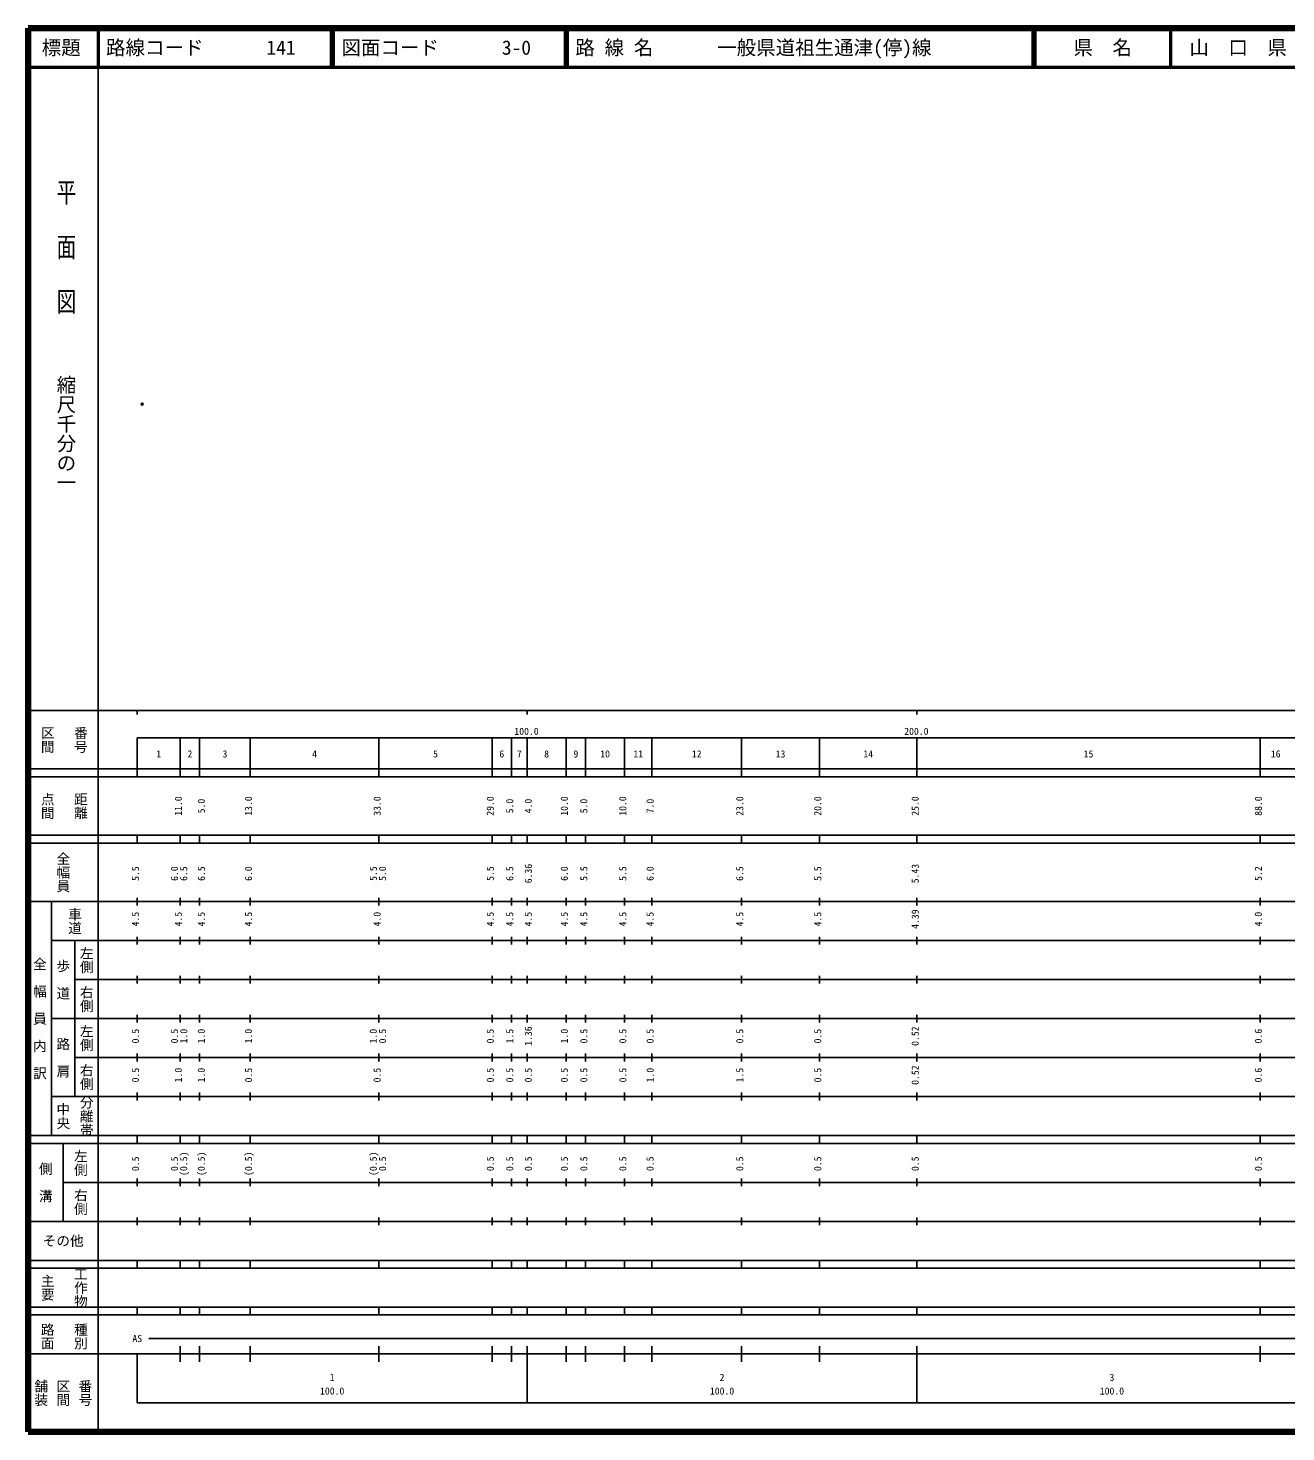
# Model space of a CAD drawing. Units: millimetres on the paper. Extents: x 40 to 680, y 20 to 380.
# Drawn here: x 40 to 362.6, y 20 to 380 of the extents above; entities that cross this region are included whole.
import ezdxf
from ezdxf.enums import TextEntityAlignment as Align

# ---------------------------------------------------------------- set-up
doc = ezdxf.new("R2010")
doc.units = ezdxf.units.MM
doc.header["$PDMODE"] = 32
doc.header["$PDSIZE"] = 0.5
doc.layers.add('M-OTRS', color=6, linetype='Continuous')
doc.layers.add('M-TTL-TXT', color=7, linetype='Continuous')
for name, color, linetype, lineweight in [('M-TTL', 2, 'Continuous', 140), ('M-TTL-BAND', 7, 'Continuous', 25), ('M-TTL-LINE', 7, 'Continuous', 50)]:
    doc.layers.add(name, color=color, linetype=linetype, lineweight=lineweight)
doc.styles.add('@ＭＳ ゴシック', font='')
doc.styles.add('ＭＳ ゴシック', font='')
doc.styles.get('@ＭＳ ゴシック').set_extended_font_data('@MS Gothic')
doc.styles.get('ＭＳ ゴシック').set_extended_font_data('MS Gothic')

msp = doc.modelspace()

# ---------------------------------------------------------------- linework, layer by layer
at = {"layer": 'M-OTRS'}
msp.add_point((69.292, 283.547), dxfattribs=at)
at = {"layer": 'M-TTL'}
for p, q in [((40, 380), (40, 20)), ((680, 380), (40, 380)), ((40, 20), (680, 20))]:
    msp.add_line(p, q, dxfattribs=at)
at = {"layer": 'M-TTL-BAND'}
for p, q in [((58, 370), (58, 20)), ((40, 205), (579, 205)), ((68, 205), (68, 204)), ((168, 205), (168, 204)), ((268, 205), (268, 204)), ((68, 198), (579, 198)), ((68, 198), (68, 188)), ((79, 188), (79, 198)), ((84, 188), (84, 198)), ((97, 188), (97, 198)), ((130, 188), (130, 198)), ((159, 188), (159, 198)), ((164, 188), (164, 198)), ((168, 188), (168, 198)), ((178, 188), (178, 198)), ((183, 188), (183, 198)), ((193, 188), (193, 198)), ((200, 188), (200, 198)), ((223, 188), (223, 198)), ((243, 188), (243, 198)), ((268, 188), (268, 198)), ((356, 188), (356, 198)), ((40, 190), (579, 190)), ((40, 188), (579, 188)), ((40, 173), (579, 173)), ((68, 171), (68, 173)), ((79, 171), (79, 173)), ((84, 171), (84, 173)), ((97, 171), (97, 173)), ((130, 171), (130, 173)), ((159, 171), (159, 173)), ((164, 171), (164, 173)), ((168, 171), (168, 173)), ((178, 171), (178, 173)), ((183, 171), (183, 173)), ((193, 171), (193, 173)), ((200, 171), (200, 173)), ((223, 171), (223, 173)), ((243, 171), (243, 173)), ((268, 171), (268, 173)), ((356, 171), (356, 173)), ((40, 171), (579, 171)), ((40, 156), (579, 156)), ((46, 96), (46, 156)), ((68, 155), (68, 157)), ((79, 155), (79, 157)), ((84, 155), (84, 157)), ((97, 155), (97, 157)), ((130, 155), (130, 157)), ((159, 155), (159, 157)), ((164, 155), (164, 157)), ((168, 155), (168, 157)), ((178, 155), (178, 157)), ((183, 155), (183, 157)), ((193, 155), (193, 157)), ((200, 155), (200, 157)), ((223, 155), (223, 157)), ((243, 155), (243, 157)), ((268, 155), (268, 157)), ((356, 155), (356, 157)), ((46, 146), (579, 146)), ((52, 146), (52, 106)), ((68, 145), (68, 147)), ((79, 145), (79, 147)), ((84, 145), (84, 147)), ((97, 145), (97, 147)), ((130, 145), (130, 147)), ((159, 145), (159, 147)), ((164, 145), (164, 147)), ((168, 145), (168, 147)), ((178, 145), (178, 147)), ((183, 145), (183, 147)), ((193, 145), (193, 147)), ((200, 145), (200, 147)), ((223, 145), (223, 147)), ((243, 145), (243, 147)), ((268, 145), (268, 147)), ((356, 145), (356, 147)), ((68, 135), (68, 137)), ((79, 135), (79, 137)), ((84, 135), (84, 137)), ((97, 135), (97, 137)), ((130, 135), (130, 137)), ((159, 135), (159, 137)), ((164, 135), (164, 137)), ((168, 135), (168, 137)), ((178, 135), (178, 137)), ((183, 135), (183, 137)), ((193, 135), (193, 137)), ((200, 135), (200, 137)), ((223, 135), (223, 137)), ((243, 135), (243, 137)), ((268, 135), (268, 137)), ((356, 135), (356, 137)), ((52, 136), (579, 136)), ((46, 126), (579, 126)), ((68, 125), (68, 127)), ((79, 125), (79, 127)), ((84, 125), (84, 127)), ((97, 125), (97, 127)), ((130, 125), (130, 127)), ((159, 125), (159, 127)), ((164, 125), (164, 127)), ((168, 125), (168, 127)), ((178, 125), (178, 127)), ((183, 125), (183, 127)), ((193, 125), (193, 127)), ((200, 125), (200, 127)), ((223, 125), (223, 127)), ((243, 125), (243, 127)), ((268, 125), (268, 127)), ((356, 125), (356, 127)), ((52, 116), (579, 116)), ((68, 115), (68, 117)), ((79, 115), (79, 117)), ((84, 115), (84, 117)), ((97, 115), (97, 117)), ((130, 115), (130, 117)), ((159, 115), (159, 117)), ((164, 115), (164, 117)), ((168, 115), (168, 117)), ((178, 115), (178, 117)), ((183, 115), (183, 117)), ((193, 115), (193, 117)), ((200, 115), (200, 117)), ((223, 115), (223, 117)), ((243, 115), (243, 117)), ((268, 115), (268, 117)), ((356, 115), (356, 117)), ((46, 106), (579, 106)), ((68, 105), (68, 107)), ((79, 105), (79, 107)), ((84, 105), (84, 107)), ((97, 105), (97, 107)), ((130, 105), (130, 107)), ((159, 105), (159, 107)), ((164, 105), (164, 107)), ((168, 105), (168, 107)), ((178, 105), (178, 107)), ((183, 105), (183, 107)), ((193, 105), (193, 107)), ((200, 105), (200, 107)), ((223, 105), (223, 107)), ((243, 105), (243, 107)), ((268, 105), (268, 107)), ((356, 105), (356, 107)), ((40, 96), (579, 96)), ((40, 94), (579, 94)), ((49, 94), (49, 74)), ((68, 94), (68, 96)), ((79, 94), (79, 96)), ((84, 94), (84, 96)), ((97, 94), (97, 96)), ((130, 94), (130, 96)), ((159, 94), (159, 96)), ((164, 94), (164, 96)), ((168, 94), (168, 96)), ((178, 94), (178, 96)), ((183, 94), (183, 96)), ((193, 94), (193, 96)), ((200, 94), (200, 96)), ((223, 94), (223, 96)), ((243, 94), (243, 96)), ((268, 94), (268, 96)), ((356, 94), (356, 96)), ((49, 84), (579, 84)), ((68, 83), (68, 85)), ((79, 83), (79, 85)), ((84, 83), (84, 85)), ((97, 83), (97, 85)), ((130, 83), (130, 85)), ((159, 83), (159, 85)), ((164, 83), (164, 85)), ((168, 83), (168, 85)), ((178, 83), (178, 85)), ((183, 83), (183, 85)), ((193, 83), (193, 85)), ((200, 83), (200, 85)), ((223, 83), (223, 85)), ((243, 83), (243, 85)), ((268, 83), (268, 85)), ((356, 83), (356, 85)), ((40, 74), (579, 74)), ((68, 73), (68, 75)), ((79, 73), (79, 75)), ((84, 73), (84, 75)), ((97, 73), (97, 75)), ((130, 73), (130, 75)), ((159, 73), (159, 75)), ((164, 73), (164, 75)), ((168, 73), (168, 75)), ((178, 73), (178, 75)), ((183, 73), (183, 75)), ((193, 73), (193, 75)), ((200, 73), (200, 75)), ((223, 73), (223, 75)), ((243, 73), (243, 75)), ((268, 73), (268, 75)), ((356, 73), (356, 75)), ((40, 64), (579, 64)), ((40, 62), (579, 62)), ((68, 62), (68, 64)), ((79, 62), (79, 64)), ((84, 62), (84, 64)), ((97, 62), (97, 64)), ((130, 62), (130, 64)), ((159, 62), (159, 64)), ((164, 62), (164, 64)), ((168, 62), (168, 64)), ((178, 62), (178, 64)), ((183, 62), (183, 64)), ((193, 62), (193, 64)), ((200, 62), (200, 64)), ((223, 62), (223, 64)), ((243, 62), (243, 64)), ((268, 62), (268, 64)), ((356, 62), (356, 64)), ((40, 52), (579, 52)), ((68, 50), (68, 52)), ((79, 50), (79, 52)), ((84, 50), (84, 52)), ((97, 50), (97, 52)), ((130, 50), (130, 52)), ((159, 50), (159, 52)), ((164, 50), (164, 52)), ((168, 50), (168, 52)), ((178, 50), (178, 52)), ((183, 50), (183, 52)), ((193, 50), (193, 52)), ((200, 50), (200, 52)), ((223, 50), (223, 52)), ((243, 50), (243, 52)), ((268, 50), (268, 52)), ((356, 50), (356, 52)), ((40, 50), (579, 50)), ((71, 44), (565, 44)), ((40, 40), (579, 40)), ((68, 40), (68, 27.5)), ((79, 38), (79, 42)), ((84, 38), (84, 42)), ((97, 38), (97, 42)), ((130, 38), (130, 42)), ((159, 38), (159, 42)), ((164, 38), (164, 42)), ((168, 27.5), (168, 42)), ((178, 38), (178, 42)), ((183, 38), (183, 42)), ((193, 38), (193, 42)), ((200, 38), (200, 42)), ((223, 38), (223, 42)), ((243, 38), (243, 42)), ((268, 27.5), (268, 42)), ((356, 38), (356, 42)), ((68, 27.5), (579, 27.5))]:
    msp.add_line(p, q, dxfattribs=at)
at = {"layer": 'M-TTL-LINE'}
for p, q in [((58, 380), (58, 370)), ((117.75, 380), (117.75, 370)), ((118.25, 380), (118.25, 370)), ((177.75, 380), (177.75, 370)), ((178.25, 380), (178.25, 370)), ((297.75, 380), (297.75, 370)), ((298.25, 380), (298.25, 370)), ((333, 380), (333, 370)), ((40, 370), (680, 370))]:
    msp.add_line(p, q, dxfattribs=at)

# ---------------------------------------------------------------- texts
at = {"layer": 'M-TTL-BAND', "style": '@ＭＳ ゴシック', "width": 1.4}
msp.add_text('平  面  図', height=3.666, rotation=270, dxfattribs=at).set_placement((49.777, 306.475), align=Align.MIDDLE_RIGHT)
at = {"layer": 'M-TTL-BAND', "style": '@ＭＳ ゴシック'}
msp.add_text('縮尺千分の一', height=3.666, rotation=270, dxfattribs=at).set_placement((49.777, 261.03), align=Align.MIDDLE_RIGHT)
for s, p in [('区間', (45, 197.5)), ('番号', (53.5, 197.5)), ('点間', (45, 180.5)), ('距離', (53.5, 180.5)), ('全幅員', (49, 163.5)), ('車道', (52, 151)), ('左側', (55, 141)), ('全\u3000幅\u3000員\u3000内\u3000訳', (43, 126)), ('歩\u3000道', (49, 136)), ('右側', (55, 131)), ('左側', (55, 121)), ('路\u3000肩', (49, 116)), ('右側', (55, 111)), ('分離帯', (55, 101)), ('中央', (49, 101)), ('左側', (53.5, 89)), ('側\u3000溝', (44.5, 84)), ('右側', (53.5, 79)), ('工作物', (53.5, 57)), ('主要', (45, 57)), ('路面', (45, 44.5)), ('種別', (53.5, 44.5)), ('舗装', (43.333, 30)), ('区間', (49, 30)), ('番号', (54.667, 30))]:
    msp.add_text(s, height=2.566, rotation=270, dxfattribs=at).set_placement(p, align=Align.MIDDLE_CENTER)
at = {"layer": 'M-TTL-BAND', "style": 'ＭＳ ゴシック'}
for s, p in [('100.0', (167.844, 198.195)), ('200.0', (267.844, 198.195)), ('1', (73.5, 192.405)), ('2', (81.5, 192.405)), ('3', (90.5, 192.405)), ('4', (113.5, 192.405)), ('5', (144.5, 192.405)), ('6', (161.5, 192.405)), ('7', (166, 192.405)), ('8', (173, 192.405)), ('9', (180.5, 192.405)), ('10', (188, 192.405)), ('11', (196.5, 192.405)), ('12', (211.5, 192.405)), ('13', (233, 192.405)), ('14', (255.5, 192.405)), ('15', (312, 192.405)), ('16', (360, 192.405)), ('AS', (68, 42.5)), ('1', (118, 32.523)), ('2', (218, 32.523)), ('3', (318, 32.523)), ('100.0', (118, 29.033)), ('100.0', (218, 29.033)), ('100.0', (318, 29.033))]:
    msp.add_text(s, height=1.833, dxfattribs=at).set_placement(p, align=Align.BOTTOM_CENTER)
for s, p in [('11.0', (80, 180.5)), ('5.0', (85.892, 180.5)), ('13.0', (98, 180.5)), ('33.0', (131, 180.5)), ('29.0', (160, 180.5)), ('5.0', (165, 180.5)), ('4.0', (169.758, 180.5)), ('10.0', (179, 180.5)), ('5.0', (184, 180.5)), ('10.0', (194, 180.5)), ('7.0', (201, 180.5)), ('23.0', (224, 180.5)), ('20.0', (244, 180.5)), ('25.0', (269, 180.5)), ('88.0', (357, 180.5)), ('5.5', (69, 163.174)), ('6.0', (79, 163.174)), ('6.5', (81.37, 163.174)), ('6.5', (85.892, 163.174)), ('6.0', (98, 163.174)), ('5.5', (130, 163.174)), ('5.0', (132.37, 163.174)), ('5.5', (160, 163.174)), ('6.5', (165, 163.174)), ('6.36', (169.758, 163.174)), ('6.0', (179, 163.174)), ('5.5', (184, 163.174)), ('5.5', (194, 163.174)), ('6.0', (201, 163.174)), ('6.5', (224, 163.174)), ('5.5', (244, 163.174)), ('5.43', (269, 163.174)), ('5.2', (357, 163.174)), ('4.5', (69, 151.5)), ('4.5', (80, 151.5)), ('4.5', (85.892, 151.5)), ('4.5', (98, 151.5)), ('4.0', (131, 151.5)), ('4.5', (160, 151.5)), ('4.5', (165, 151.5)), ('4.5', (169.758, 151.5)), ('4.5', (179, 151.5)), ('4.5', (184, 151.5)), ('4.5', (194, 151.5)), ('4.5', (201, 151.5)), ('4.5', (224, 151.5)), ('4.5', (244, 151.5)), ('4.39', (269, 151.5)), ('4.0', (357, 151.5)), ('0.5', (69, 121.5)), ('0.5', (79, 121.5)), ('1.0', (81.37, 121.5)), ('1.0', (85.892, 121.5)), ('1.0', (98, 121.5)), ('1.0', (130, 121.5)), ('0.5', (132.37, 121.5)), ('0.5', (160, 121.5)), ('1.5', (165, 121.5)), ('1.36', (169.758, 121.5)), ('1.0', (179, 121.5)), ('0.5', (184, 121.5)), ('0.5', (194, 121.5)), ('0.5', (201, 121.5)), ('0.5', (224, 121.5)), ('0.5', (244, 121.5)), ('0.52', (269, 121.5)), ('0.6', (357, 121.5)), ('0.5', (69, 111.5)), ('1.0', (80, 111.5)), ('1.0', (85.892, 111.5)), ('0.5', (98, 111.5)), ('0.5', (131, 111.5)), ('0.5', (160, 111.5)), ('0.5', (165, 111.5)), ('0.5', (169.758, 111.5)), ('0.5', (179, 111.5)), ('0.5', (184, 111.5)), ('0.5', (194, 111.5)), ('1.0', (201, 111.5)), ('1.5', (224, 111.5)), ('0.5', (244, 111.5)), ('0.52', (269, 111.5)), ('0.6', (357, 111.5)), ('0.5', (69, 88.764)), ('0.5', (79, 88.764)), ('(0.5)', (81.37, 88.764)), ('(0.5)', (85.892, 88.764)), ('(0.5)', (98, 88.764)), ('(0.5)', (130, 88.764)), ('0.5', (132.37, 88.764)), ('0.5', (160, 88.764)), ('0.5', (165, 88.764)), ('0.5', (169.758, 88.764)), ('0.5', (179, 88.764)), ('0.5', (184, 88.764)), ('0.5', (194, 88.764)), ('0.5', (201, 88.764)), ('0.5', (224, 88.764)), ('0.5', (244, 88.764)), ('0.5', (269, 88.764)), ('0.5', (357, 88.764))]:
    msp.add_text(s, height=1.833, rotation=90, dxfattribs=at).set_placement(p, align=Align.BOTTOM_CENTER)
msp.add_text('その他', height=2.566, dxfattribs=at).set_placement((49, 69), align=Align.MIDDLE_CENTER)
at = {"layer": 'M-TTL-TXT', "style": 'ＭＳ ゴシック'}
for s, p in [('標題', (48.5, 375)), ('県\u3000名', (315.625, 375)), ('山\u3000口\u3000県', (350.375, 375))]:
    msp.add_text(s, height=3.666, dxfattribs=at).set_placement(p, align=Align.MIDDLE_CENTER)
for s, p in [('路線コード', (60, 375)), ('141', (101.142, 375)), ('図面コード', (120.38, 375)), ('3-0', (161.521, 375)), ('路 線 名', (180.38, 375)), ('一般県道祖生通津(停)線', (216.734, 375))]:
    msp.add_text(s, height=3.666, dxfattribs=at).set_placement(p, align=Align.MIDDLE_LEFT)

doc.saveas('drawing.dxf')
